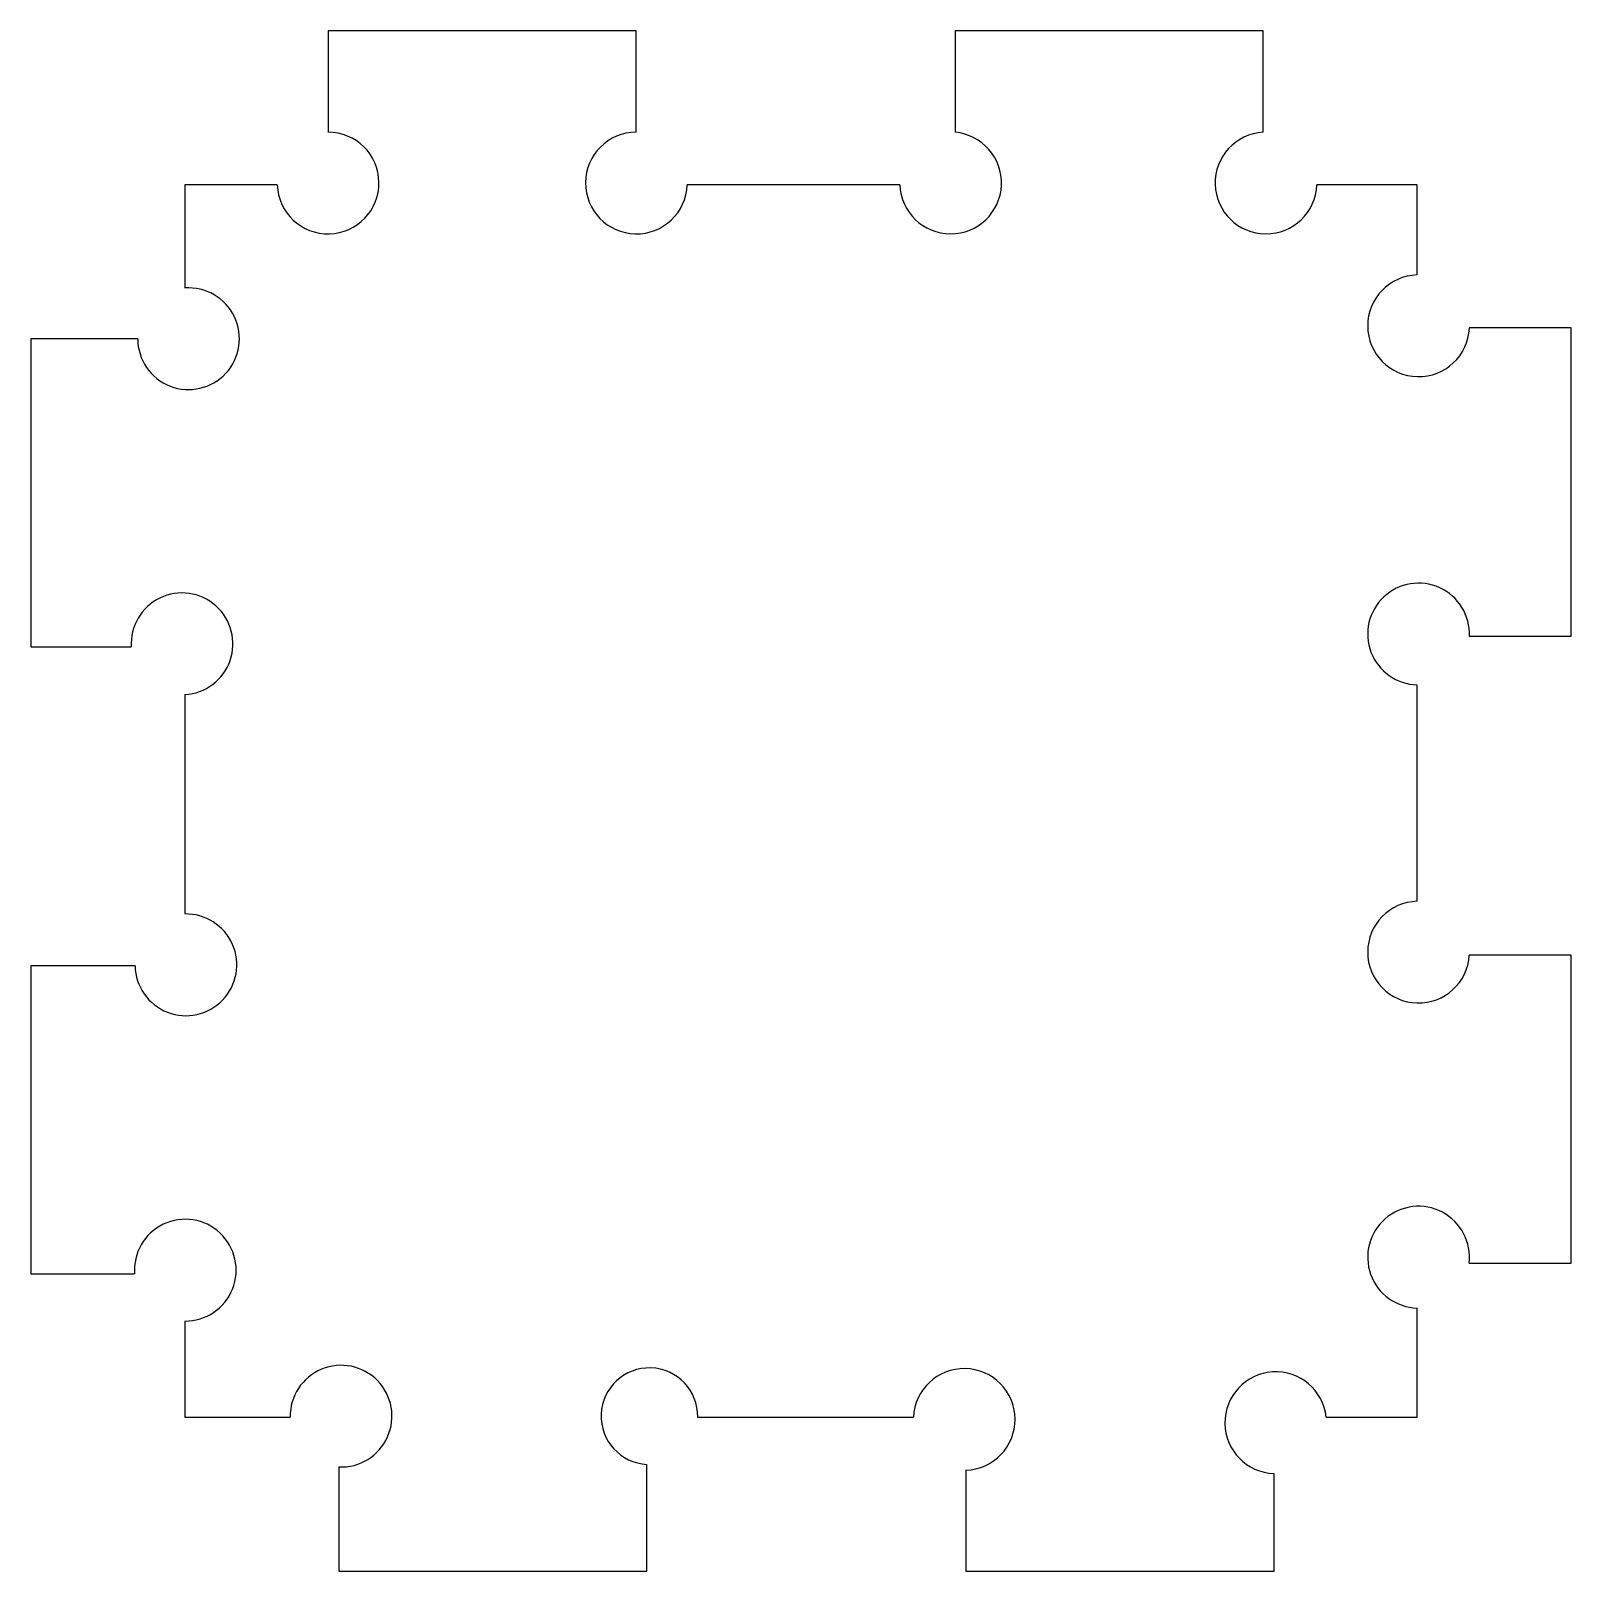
# Model space of a CAD drawing. Extents: x -4.28 to -2.31, y -0.07 to 1.9.
import ezdxf

# ---------------------------------------------------------------- set-up
doc = ezdxf.new("R2010")
doc.units = 0
doc.header["$MEASUREMENT"] = 0
doc.layers.add('VISIBLE', color=7, linetype='CONTINUOUS')

msp = doc.modelspace()

# ---------------------------------------------------------------- linework, layer by layer
at = {"layer": 'VISIBLE'}
for p, q in [((-3.5036, 1.9008), (-3.8973, 1.9008)), ((-3.8973, 1.9008), (-3.8973, 1.7713)), ((-3.5036, 1.7713), (-3.5036, 1.9008)), ((-2.7023, 1.9008), (-3.096, 1.9008)), ((-3.096, 1.9008), (-3.096, 1.7711)), ((-2.7023, 1.7712), (-2.7023, 1.9008)), ((-3.9621, 1.7039), (-4.0803, 1.7039)), ((-4.0803, 1.7039), (-4.0803, 1.5721)), ((-3.1665, 1.7039), (-3.4382, 1.7039)), ((-2.5055, 1.7039), (-2.6337, 1.7039)), ((-2.5055, 1.5888), (-2.5055, 1.7039)), ((-2.3086, 1.521), (-2.4388, 1.521)), ((-2.3086, 1.1273), (-2.3086, 1.521)), ((-4.1405, 1.5071), (-4.2771, 1.5071)), ((-4.2771, 1.5071), (-4.2771, 1.1134)), ((-2.4388, 1.1273), (-2.3086, 1.1273)), ((-4.2771, 1.1134), (-4.1487, 1.1134)), ((-2.5055, 0.7884), (-2.5055, 1.0649)), ((-4.0803, 1.0525), (-4.0803, 0.7722)), ((-2.3086, 0.7197), (-2.4388, 0.7197)), ((-2.3086, 0.326), (-2.3086, 0.7197)), ((-4.1439, 0.7058), (-4.2771, 0.7058)), ((-4.2771, 0.7058), (-4.2771, 0.3121)), ((-2.4392, 0.326), (-2.3086, 0.326)), ((-4.2771, 0.3121), (-4.1445, 0.3121)), ((-2.5055, 0.1291), (-2.5055, 0.2686)), ((-4.0803, 0.252), (-4.0803, 0.1291)), ((-4.0803, 0.1291), (-3.9456, 0.1291)), ((-3.425, 0.1291), (-3.1493, 0.1291)), ((-2.6216, 0.1291), (-2.5055, 0.1291)), ((-3.8834, 0.0654), (-3.8834, -0.0677)), ((-3.4897, -0.0677), (-3.4897, 0.0688)), ((-3.0821, 0.0613), (-3.0821, -0.0677)), ((-2.6884, -0.0677), (-2.6884, 0.0571)), ((-3.8834, -0.0677), (-3.4897, -0.0677)), ((-3.0821, -0.0677), (-2.6884, -0.0677))]:
    msp.add_line(p, q, dxfattribs=at)
for centre, radius, start, end in [((-3.8972, 1.7063), 0.065, 182.0992, 90.1148), ((-3.5032, 1.7063), 0.065, 90.3664, 357.9008), ((-3.1016, 1.7063), 0.065, 182.0992, 85.1018), ((-2.6986, 1.7063), 0.065, 93.2505, 357.9008), ((-2.5037, 1.5238), 0.065, 91.5473, 357.4741), ((-4.0755, 1.5073), 0.065, 180.1452, 94.2006), ((-4.0838, 1.1174), 0.065, 273.1161, 183.5515), ((-2.5037, 1.1299), 0.065, 357.726, 268.4527), ((-2.5037, 0.7234), 0.065, 91.5473, 356.7001), ((-4.0789, 0.7072), 0.065, 181.2086, 91.2229), ((-2.5037, 0.3336), 0.065, 353.2822, 268.4527), ((-4.0797, 0.317), 0.065, 269.459, 184.3263), ((-3.8806, 0.1304), 0.065, 267.5047, 181.0929), ((-3.4866, 0.1304), 0.0617, 358.8478, 267.1033), ((-3.0843, 0.1262), 0.065, 271.9345, 177.4363), ((-2.6862, 0.1221), 0.065, 6.2307, 268.0267)]:
    msp.add_arc(centre, radius, start, end, dxfattribs=at)

doc.saveas('drawing.dxf')
